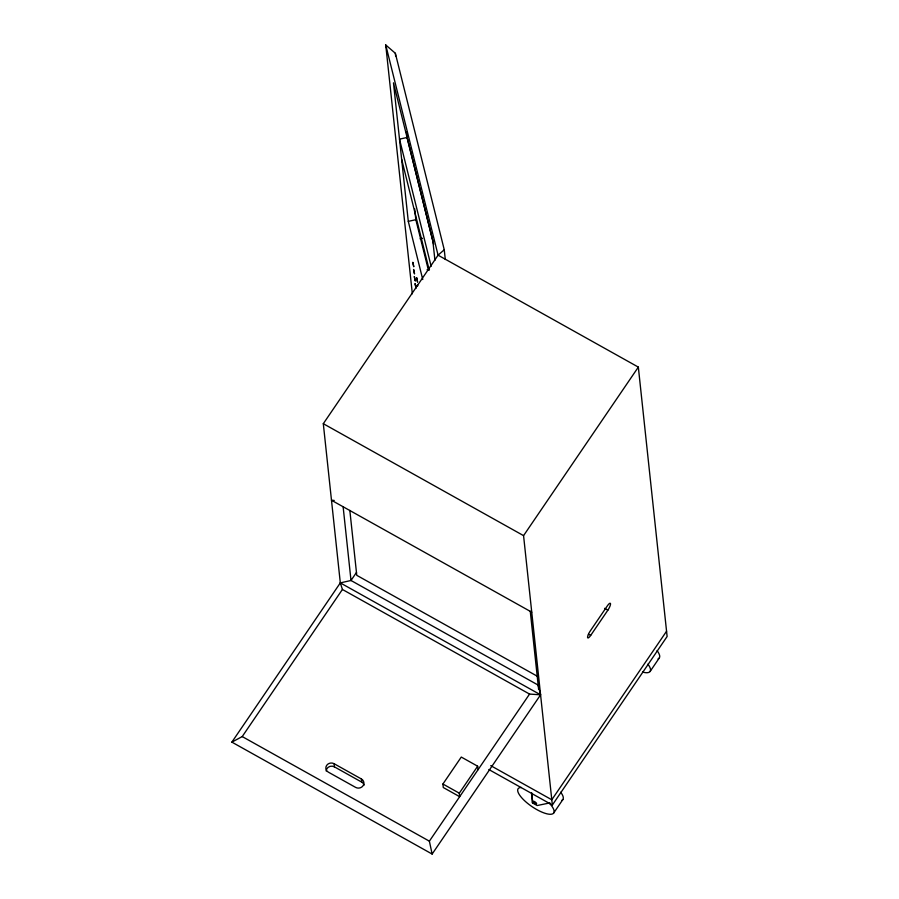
<?xml version="1.0" encoding="UTF-8"?>
<svg xmlns="http://www.w3.org/2000/svg" width="899" height="899" viewBox="0 0 899 899"><rect width="100%" height="100%" fill="white"/><g stroke="black" fill="none" stroke-linecap="round" stroke-linejoin="round"><path stroke-width="1.35" d="M340.395 583.575L323.303 423.699L438.083 255.181L444.252 249.742L395.346 53.277L385.738 44.95L412.338 293.793M231.875 742.125L340.316 582.889L351.003 580.484L538.153 685.083L540.58 694.815L432.138 854.05L231.875 742.125L242.224 736.573L342.407 589.463L340.316 582.889L540.58 694.815L529.556 694.073L342.407 589.463M351.003 580.484L356.521 572.371M488.854 769.533L552.357 805.021L523.566 535.635L638.335 367.107L438.083 255.181L385.738 44.95M477.661 766.218L459.299 793.176L459.67 796.683L443.286 787.524L442.915 784.029L461.277 757.059L477.661 766.218L478.043 769.713M432.138 854.05L429.374 841.172L529.556 694.073M590.665 635.436L607.881 610.151A5.383 1.349 -60.8 0 0 610.522 603.757A5.383 1.349 -60.8 0 0 607.409 605.78L590.194 631.064A5.383 1.349 -60.8 0 0 587.564 637.458A5.383 1.349 -60.8 0 0 590.665 635.436L588.485 634.211M666.564 631.244L551.795 799.773L490.742 765.645M552.357 805.021L667.125 636.492L638.335 367.107M553.717 812.988L562.898 799.503M650.123 671.429L659.304 657.944M406.472 131.973L407.056 137.468L399.504 139.165L431.149 266.295M422.766 279.533L408.292 221.379L415.844 219.682L414.664 208.635M420.091 238.842L422.496 238.302M427.07 269.767L429.464 269.228M549.93 802.908L537.13 805.526L532.759 803.088A1.292 1.18 -6.1 0 1 532.354 801.47L531.938 797.559M334.237 500.44L331.484 500.26L531.747 612.185M323.303 423.699L523.566 535.635M604.6 608.32L607.881 610.151M538.198 676.733L356.768 575.326L349.835 510.418M442.915 784.029L459.299 793.176M334.08 763.712L361.387 778.972A5.383 4.911 -6.1 0 1 363.072 785.737A5.383 4.911 -6.1 0 1 355.644 787.4L328.337 772.14A5.383 4.911 -6.1 0 1 326.663 765.386A5.383 4.911 -6.1 0 1 334.08 763.712L334.417 766.858L361.724 782.119A5.383 4.911 -6.1 0 1 364.106 785.153M242.224 736.573L429.374 841.172M417.63 285.556L417.383 284.803L417.574 286.163M407.056 137.468L433.655 244.314M401.651 159.28L429.261 270.183M415.844 219.682L428.306 269.722M530.264 611.275L538.613 689.331M531.646 792.671L532.759 803.088M531.523 793.66L531.803 796.256M444.252 249.742L445.297 259.496M434.936 260.317L432.88 241.078L393.481 82.832L408.292 221.379M395.346 53.277L395.65 56.064M343.115 506.676L351.015 580.552M361.387 778.972L361.724 782.119M326.168 770.982A5.383 4.911 -6.1 0 1 334.417 766.858M549.12 802.908A21.542 6.956 34.2 0 1 549.165 814.224A21.542 6.956 34.2 0 1 524.128 800.29A21.542 6.956 34.2 0 1 521.375 787.457M560.695 792.221A21.542 6.956 34.2 0 1 561.639 800.458M647.921 664.147A21.542 6.956 34.2 0 1 642.571 672.07M657.102 650.662A21.542 6.956 34.2 0 1 658.057 658.9M412.821 262.418L413.742 266.598L412.821 262.418M413.585 269.52L414.495 273.701L413.585 269.52M414.338 276.622L415.259 280.814L414.338 276.622M416.63 277.701L417.541 281.893L416.63 277.701M415.102 283.736L416.012 287.916L415.102 283.736M533.377 802.29A2.158 0.697 34.2 0 0 536.478 803.841A2.158 0.697 34.2 0 0 534.433 801.56A2.158 0.697 34.2 0 0 533.377 802.29"/></g></svg>
